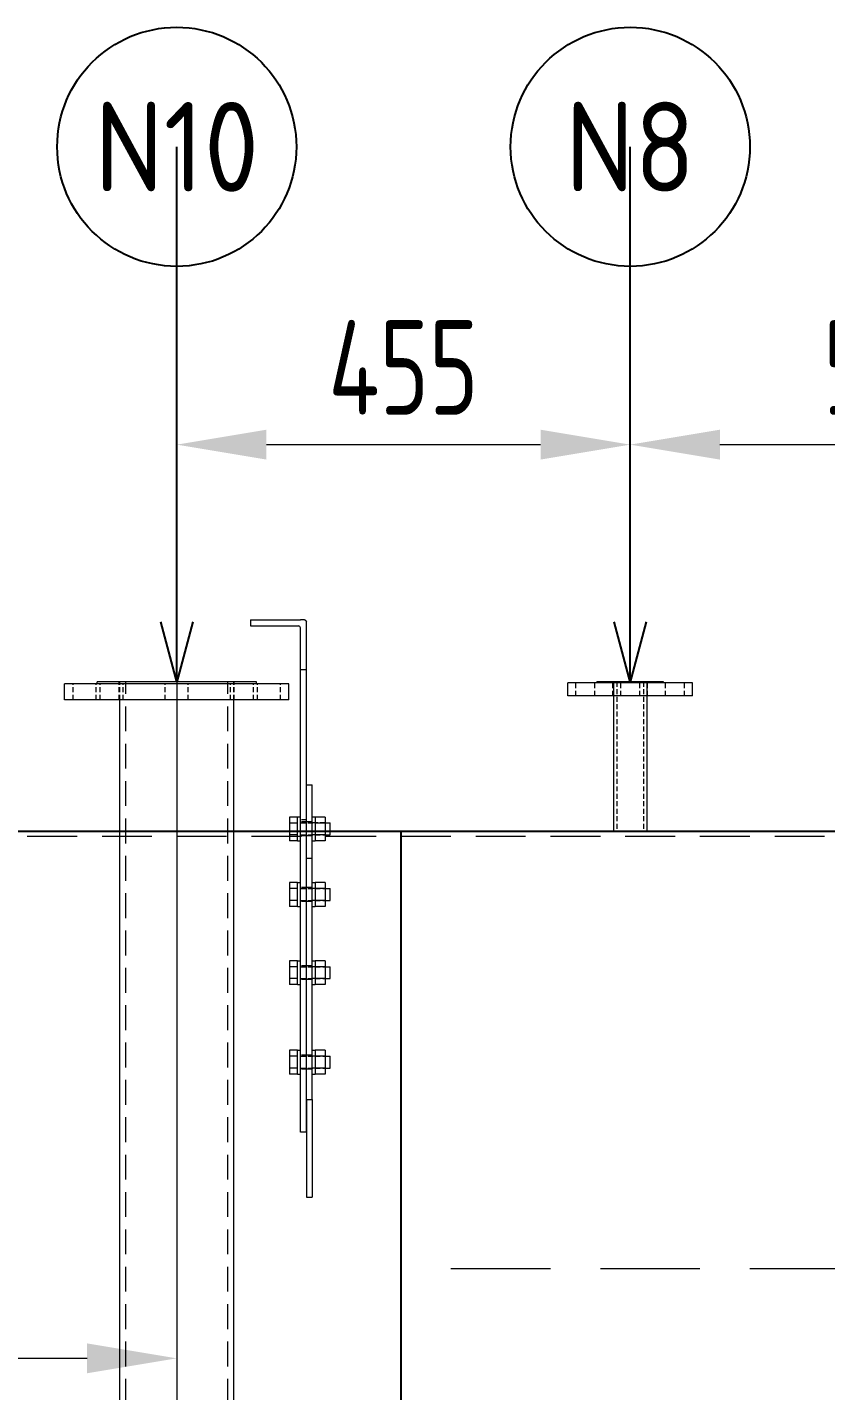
# Model space of a CAD drawing. Header units: millimetres. Extents: x -46397 to 283259, y -8690 to 23983.
# Drawn here: x 123407 to 124208, y 4397 to 5766 of the extents above; entities that cross this region are included whole.
import ezdxf
from ezdxf import colors
from ezdxf.entities.mleader import LeaderData, LeaderLine
from ezdxf.enums import TextEntityAlignment as Align
from ezdxf.math import Vec2, Vec3

# ---------------------------------------------------------------- set-up
doc = ezdxf.new("R2010")
doc.units = ezdxf.units.MM
for name, pattern in [('CENTER', [2, 1.25, -0.25, 0.25, -0.25]), ('HIDDEN', [0.375, 0.25, -0.125]), ('HIDDENX2', [0.75, 0.5, -0.25])]:
    doc.linetypes.add(name, pattern=pattern)
doc.layers.get('Defpoints').update_dxf_attribs({"lineweight": 0})
for name, color, linetype, lineweight in [('0-Dim', 7, 'Continuous', 0), ('CHUAN NET KHUAT', 4, 'HIDDEN', 0), ('DUONGCHINH', 7, 'Continuous', 25), ('DUONGTAM', 1, 'CENTER', 0), ('Long_AM_Visible', 30, 'Continuous', 25), ('PHANTOM 2', 8, 'Continuous', 0), ('Standard', 7, 'Continuous', 0)]:
    doc.layers.add(name, color=color, linetype=linetype, lineweight=lineweight)
doc.layers.add('flashshoot', color=7, linetype='Continuous')
doc.styles.add('GHI CHÚ 1', font='isocp_IV25.ttf', dxfattribs={"width": 0.8})
doc.styles.add('Long_Text', font='isocp.shx', dxfattribs={"width": 0.7})
doc.styles.get("Standard").update_dxf_attribs({"font": 'isocp.shx', "width": 0.8})
doc.dimstyles.new('1-30SCALE', dxfattribs={"dimtxt": 75, "dimasz": 75, "dimexe": 37.5, "dimexo": 30, "dimgap": 30, "dimtad": 1, "dimtoh": 1, "dimdec": 0, "dimdsep": 46, "dimtxsty": 'GHI CHÚ 1', "dimcen": 0.09, "dimclrd": 256, "dimclre": 256, "dimclrt": 2, "dimadec": 0, "dimazin": 0, "dimtfac": 1, "dimtdec": 0, "dimtofl": 0, "dimtmove": 0, "dimatfit": 3, "dimfxl": 1, "dimlwd": 0, "dimlwe": 0, "dimarcsym": 0})

# ---------------------------------------------------------------- blocks, each defined once
blk = doc.blocks.new('A$C46e65358')
at = {"color": 150, "linetype": 'Continuous', "lineweight": 0, "ltscale": 10, "extrusion": (2.28848e-17, 1, 0)}
for p, q in [((1387.5, 1138), (1162.5, 1138)), ((1162.5, 1122), (1162.5, 1138)), ((1355, 1140), (1195, 1140)), ((1195, 1138), (1195, 1140)), ((1355, 1138), (1355, 1140)), ((1387.5, 1122), (1387.5, 1138)), ((1387.5, 1122), (1162.5, 1122)), ((1217.9, -259.7), (1217.9, 1122)), ((1332.2, -259.7), (1332.2, 1122))]:
    blk.add_line(p, q, dxfattribs=at)
at = {"color": 1, "linetype": 'HIDDENX2', "lineweight": 0, "ltscale": 10, "extrusion": (2.28848e-17, 1, 0)}
for p, q in [((1171, 1122), (1171, 1138)), ((1194, 1122), (1194, 1138)), ((1198.1, 1122), (1198.1, 1138)), ((1217.3, 1122), (1217.3, 1140)), ((1217.9, 1122), (1217.9, 1140)), ((1221.1, 1122), (1221.1, 1138)), ((1263.5, 1122), (1263.5, 1138)), ((1286.5, 1122), (1286.5, 1138)), ((1328.9, 1122), (1328.9, 1138)), ((1332.2, 1122), (1332.2, 1140)), ((1332.7, 1122), (1332.7, 1140)), ((1351.9, 1122), (1351.9, 1138)), ((1356, 1122), (1356, 1138)), ((1379, 1122), (1379, 1138))]:
    blk.add_line(p, q, dxfattribs=at)
at = {"color": 1, "linetype": 'HIDDENX2', "lineweight": 0, "ltscale": 50, "extrusion": (2.28848e-17, 1, 0)}
for p, q in [((1223.9, -259.7), (1223.9, 1140)), ((1326.1, -259.7), (1326.1, 1140))]:
    blk.add_line(p, q, dxfattribs=at)
at = {"layer": 'DUONGTAM', "color": 1, "ltscale": 100, "extrusion": (2.28848e-17, 1, 0)}
blk.add_line((1275, 1140), (1275, -597), dxfattribs=at)
blk = doc.blocks.new('A$Cb6d5b212')
at = {"color": 2, "linetype": 'Continuous', "lineweight": 0, "ltscale": 10, "extrusion": (2.28848e-17, 1, 0)}
blk.add_line((1500, -990), (1500, 990), dxfattribs=at)
at = {"layer": 'CHUAN NET KHUAT', "color": 3, "linetype": 'HIDDENX2', "lineweight": 0, "ltscale": 100, "extrusion": (2.28848e-17, 1, 0)}
for p, q in [((0, 985), (1500, 985)), ((1500, 985), (3000, 985))]:
    blk.add_line(p, q, dxfattribs=at)
at = {"layer": 'CHUAN NET KHUAT', "color": 3, "linetype": 'HIDDENX2', "lineweight": 0, "ltscale": 200}
blk.add_line((3000, 550.6), (1500, 550.6), dxfattribs=at)
at = {"layer": 'DUONGCHINH', "color": 2, "ltscale": 10, "extrusion": (2.28848e-17, 1, 0)}
for p, q in [((0, 990), (1500, 990)), ((1500, 990), (3000, 990)), ((1500, -990), (1500, 990))]:
    blk.add_line(p, q, dxfattribs=at)
blk = doc.blocks.new('A$Cd98a78a3')
at = {"color": 7, "linetype": 'Continuous', "lineweight": 0, "ltscale": 10, "extrusion": (2.28848e-17, 1, 0)}
for p, q in [((1349, 1202), (1349, 1196)), ((1349, 1202), (1399, 1202)), ((1349, 1196), (1397, 1196)), ((1399, 1202), (1399, 1202)), ((1403, 1202), (1399, 1202)), ((1403, 1202), (1399, 1202)), ((1399, 1151.8), (1399, 1194)), ((1405, 1200), (1405, 1200)), ((1405, 1151.8), (1405, 1200)), ((1399, 688), (1399, 1151.8)), ((1405, 1151.8), (1399, 1151.8)), ((1405, 688), (1405, 1151.8)), ((1405, 1036.6), (1411, 1036.6)), ((1411, 720.7), (1411, 1036.6)), ((1388, 1004.2), (1388, 998.2)), ((1396, 1004.2), (1388, 1004.2)), ((1396, 980.3), (1396, 1004.3)), ((1396, 1004.3), (1399, 1004.3)), ((1411, 1004.3), (1414, 1004.3)), ((1414, 1004.3), (1414, 980.3)), ((1424, 1004.2), (1414, 1004.2)), ((1424, 1004.2), (1424, 998.2)), ((1388, 998.2), (1388, 986.3)), ((1396, 998.2), (1388, 998.2)), ((1388, 986.3), (1388, 980.3)), ((1396, 986.3), (1388, 986.3)), ((1424, 998.2), (1414, 998.2)), ((1424, 986.3), (1414, 986.3)), ((1424, 998.3), (1429, 998.3)), ((1424, 998.2), (1424, 986.3)), ((1424, 986.3), (1424, 980.3)), ((1424, 986.3), (1429, 986.3)), ((1429, 986.3), (1429, 998.3)), ((1396, 980.3), (1388, 980.3)), ((1396, 980.3), (1399, 980.3)), ((1411, 980.3), (1414, 980.3)), ((1424, 980.3), (1414, 980.3)), ((1388, 938.4), (1388, 932.4)), ((1396, 938.4), (1388, 938.4)), ((1388, 932.4), (1388, 920.4)), ((1396, 932.4), (1388, 932.4)), ((1396, 914.4), (1396, 938.4)), ((1396, 938.4), (1399, 938.4)), ((1411, 938.4), (1414, 938.4)), ((1424, 938.4), (1414, 938.4)), ((1414, 938.4), (1414, 914.4)), ((1424, 932.4), (1414, 932.4)), ((1424, 938.4), (1424, 932.4)), ((1424, 932.4), (1424, 920.4)), ((1424, 932.4), (1429, 932.4)), ((1429, 920.4), (1429, 932.4)), ((1388, 920.4), (1388, 914.4)), ((1396, 920.4), (1388, 920.4)), ((1424, 920.4), (1414, 920.4)), ((1424, 920.4), (1424, 914.4)), ((1424, 920.4), (1429, 920.4)), ((1396, 914.4), (1388, 914.4)), ((1396, 914.4), (1399, 914.4)), ((1411, 914.4), (1414, 914.4)), ((1424, 914.4), (1414, 914.4)), ((1388, 860), (1388, 854)), ((1396, 860), (1388, 860)), ((1388, 854), (1388, 842)), ((1396, 854), (1388, 854)), ((1396, 836), (1396, 860)), ((1396, 860), (1399, 860)), ((1411, 860), (1414, 860)), ((1424, 860), (1414, 860)), ((1414, 860), (1414, 836)), ((1424, 854), (1414, 854)), ((1424, 860), (1424, 854)), ((1424, 854), (1424, 842)), ((1424, 854), (1429, 854)), ((1429, 842), (1429, 854)), ((1388, 842), (1388, 836)), ((1396, 842), (1388, 842)), ((1396, 836), (1388, 836)), ((1396, 836), (1399, 836)), ((1411, 836), (1414, 836)), ((1424, 842), (1414, 842)), ((1424, 836), (1414, 836)), ((1424, 842), (1424, 836)), ((1424, 842), (1429, 842)), ((1388, 770.1), (1388, 764.1)), ((1396, 770.1), (1388, 770.1)), ((1396, 746.1), (1396, 770.1)), ((1396, 770.1), (1399, 770.1)), ((1411, 770.1), (1414, 770.1)), ((1424, 770.1), (1414, 770.1)), ((1414, 770.1), (1414, 746.1)), ((1424, 770.1), (1424, 764.1)), ((1388, 764.1), (1388, 752.2)), ((1396, 764.1), (1388, 764.1)), ((1424, 764.1), (1414, 764.1)), ((1424, 764.1), (1429, 764.1)), ((1424, 764.1), (1424, 752.2)), ((1429, 752.1), (1429, 764.1)), ((1388, 752.2), (1388, 746.2)), ((1396, 752.2), (1388, 752.2)), ((1396, 746.2), (1388, 746.2)), ((1396, 746.1), (1399, 746.1)), ((1411, 746.1), (1414, 746.1)), ((1424, 752.2), (1414, 752.2)), ((1424, 746.2), (1414, 746.2)), ((1424, 752.2), (1424, 746.2)), ((1424, 752.1), (1429, 752.1)), ((1405, 720.7), (1405, 622.7)), ((1405, 720.7), (1411, 720.7)), ((1411, 720.7), (1411, 622.7)), ((1405, 688), (1399, 688)), ((1405, 622.7), (1411, 622.7))]:
    blk.add_line(p, q, dxfattribs=at)
at = {"color": 4, "linetype": 'HIDDENX2', "lineweight": 0, "ltscale": 10, "extrusion": (2.28848e-17, 1, 0)}
for p, q in [((1405, 1001.5), (1399, 1001.5)), ((1405, 999.3), (1399, 999.3)), ((1411, 999.3), (1405, 999.3)), ((1399, 998.3), (1424, 998.3)), ((1399, 986.3), (1424, 986.3)), ((1424, 998.3), (1411, 998.3)), ((1424, 986.3), (1411, 986.3)), ((1405, 985.3), (1399, 985.3)), ((1411, 985.3), (1405, 985.3)), ((1405, 962.8), (1411, 962.8)), ((1405, 933.4), (1399, 933.4)), ((1399, 932.4), (1424, 932.4)), ((1411, 933.4), (1405, 933.4)), ((1424, 932.4), (1411, 932.4)), ((1399, 920.4), (1424, 920.4)), ((1405, 919.4), (1399, 919.4)), ((1411, 919.4), (1405, 919.4)), ((1424, 920.4), (1411, 920.4)), ((1405, 855), (1399, 855)), ((1399, 854), (1424, 854)), ((1411, 855), (1405, 855)), ((1424, 854), (1411, 854)), ((1399, 842), (1424, 842)), ((1405, 841), (1399, 841)), ((1411, 841), (1405, 841)), ((1424, 842), (1411, 842)), ((1405, 765.1), (1399, 765.1)), ((1399, 764.1), (1424, 764.1)), ((1411, 765.1), (1405, 765.1)), ((1424, 764.1), (1411, 764.1)), ((1399, 752.1), (1424, 752.1)), ((1405, 751.1), (1399, 751.1)), ((1411, 751.1), (1405, 751.1)), ((1424, 752.1), (1411, 752.1))]:
    blk.add_line(p, q, dxfattribs=at)
at = {"color": 7, "linetype": 'Continuous', "lineweight": 0, "ltscale": 10}
blk.add_arc((1397, 1194), 2, 0, 90, dxfattribs=at)
blk.add_ellipse((1403, 1200), major_axis=(-2, 0), ratio=0.999995, start_param=-3.141593, end_param=-1.570796, dxfattribs=at)
at = {"color": 7, "linetype": 'Continuous', "lineweight": 0, "ltscale": 10, "extrusion": (0, 0, -1)}
blk.add_ellipse((1403, 1200), major_axis=(0, 2), ratio=1, start_param=0, end_param=1.570796, dxfattribs=at)
blk = doc.blocks.new('WQU EUIQUWE QWEQWE')
at = {"color": 2, "linetype": 'Continuous', "lineweight": 0, "ltscale": 10, "extrusion": (-2.22045e-16, 1, 0)}
for p, q in [((6792.5, 1139), (6667.5, 1139)), ((6667.5, 1126), (6667.5, 1139)), ((6763.5, 1140), (6696.5, 1140)), ((6696.5, 1139), (6696.5, 1140)), ((6713.3, 1140), (6713.3, 990)), ((6746.7, 1140), (6746.7, 990)), ((6763.5, 1139), (6763.5, 1140)), ((6792.5, 1126), (6792.5, 1139)), ((6792.5, 1126), (6667.5, 1126)), ((6713.3, 990), (6746.7, 990))]:
    blk.add_line(p, q, dxfattribs=at)
at = {"color": 1, "linetype": 'HIDDENX2', "lineweight": 0, "ltscale": 10, "extrusion": (-2.22045e-16, 1, 0)}
for p, q in [((6675.5, 1126), (6675.5, 1139)), ((6694.5, 1126), (6694.5, 1139)), ((6712.7, 1126), (6712.7, 1140)), ((6716.7, 1140), (6716.7, 990)), ((6720.5, 1126), (6720.5, 1139)), ((6739.5, 1126), (6739.5, 1139)), ((6743.3, 1140), (6743.3, 990)), ((6747.2, 1126), (6747.2, 1140)), ((6765.5, 1126), (6765.5, 1139)), ((6784.5, 1126), (6784.5, 1139))]:
    blk.add_line(p, q, dxfattribs=at)
blk = doc.blocks.new('_TagCircle')
at = {"color": 0, "linetype": 'ByBlock', "lineweight": -2, "transparency": 16777216}
blk.add_circle((0, 0), 4, dxfattribs=at)
at = {"layer": 'Long_AM_Visible', "color": 0, "transparency": 16777216, "style": 'Long_Text'}
blk.add_attdef('TAGNUMBER', text='', height=3, dxfattribs=at).set_placement((0, -1.5), align=Align.CENTER)
blk = doc.blocks.new('_Open30')
at = {"color": 0, "linetype": 'ByBlock', "lineweight": -2}
for p, q in [((-1, 0.268), (0, 0)), ((0, 0), (-1, -0.268)), ((0, 0), (-1, 0))]:
    blk.add_line(p, q, dxfattribs=at)
blk = doc.blocks.new('*D501')
at = {"layer": 'Defpoints', "color": 0, "transparency": 16777216}
for p in [(124011.6, 5346.6), (123556.6, 5108.6, -1.5), (124011.6, 5108.6, -1.5)]:
    blk.add_point(p, dxfattribs=at)
at = {"layer": 'PHANTOM 2', "linetype": 'Continuous', "lineweight": 0, "transparency": 16777216}
for p, q in [((123556.6, 5138.6), (123556.6, 5376.6)), ((124011.6, 5138.6), (124011.6, 5376.6)), ((123646.6, 5346.6), (123921.6, 5346.6))]:
    blk.add_line(p, q, dxfattribs=at)
at = {"layer": 'PHANTOM 2', "transparency": 16777216}
for points in [[(123646.6, 5361.6), (123646.6, 5331.6), (123556.6, 5346.6)], [(123921.6, 5361.6), (123921.6, 5331.6), (124011.6, 5346.6)]]:
    blk.add_solid(points, dxfattribs=at)
at = {"layer": 'PHANTOM 2', "color": 2, "transparency": 16777216, "insert": (123784.1, 5424.1), "char_height": 95, "attachment_point": 5, "style": 'GHI CHÚ 1'}
blk.add_mtext('455', dxfattribs=at)
blk = doc.blocks.new('*D502')
at = {"layer": 'Defpoints', "color": 0, "transparency": 16777216}
for p in [(124546.6, 5346.6), (124011.6, 5108.6, -1.5), (124546.6, 5108.6, -1.5)]:
    blk.add_point(p, dxfattribs=at)
at = {"layer": 'PHANTOM 2', "linetype": 'Continuous', "lineweight": 0, "transparency": 16777216}
for p, q in [((124011.6, 5138.6), (124011.6, 5376.6)), ((124546.6, 5138.6), (124546.6, 5376.6)), ((124101.6, 5346.6), (124456.6, 5346.6))]:
    blk.add_line(p, q, dxfattribs=at)
at = {"layer": 'PHANTOM 2', "transparency": 16777216}
for points in [[(124101.6, 5361.6), (124101.6, 5331.6), (124011.6, 5346.6)], [(124456.6, 5361.6), (124456.6, 5331.6), (124546.6, 5346.6)]]:
    blk.add_solid(points, dxfattribs=at)
at = {"layer": 'PHANTOM 2', "color": 2, "transparency": 16777216, "insert": (124279.1, 5424.1), "char_height": 95, "attachment_point": 5, "style": 'GHI CHÚ 1'}
blk.add_mtext('535', dxfattribs=at)
blk = doc.blocks.new('*D512')
at = {"layer": 'Defpoints', "color": 0, "transparency": 16777216}
for p in [(122441.6, 5220.1, -1.5), (123556.6, 5108.6, -1.5), (123556.6, 4429.5)]:
    blk.add_point(p, dxfattribs=at)
at = {"layer": 'PHANTOM 2', "linetype": 'Continuous', "lineweight": 0, "transparency": 16777216}
for p, q in [((122441.6, 5190.1), (122441.6, 4399.5)), ((123556.6, 5078.6), (123556.6, 4399.5)), ((122531.6, 4429.5), (123466.6, 4429.5))]:
    blk.add_line(p, q, dxfattribs=at)
at = {"layer": 'PHANTOM 2', "transparency": 16777216}
for points in [[(122531.6, 4444.5), (122531.6, 4414.5), (122441.6, 4429.5)], [(123466.6, 4444.5), (123466.6, 4414.5), (123556.6, 4429.5)]]:
    blk.add_solid(points, dxfattribs=at)
at = {"layer": 'PHANTOM 2', "color": 2, "transparency": 16777216, "insert": (122999.1, 4507), "char_height": 95, "attachment_point": 5, "style": 'GHI CHÚ 1'}
blk.add_mtext('1115', dxfattribs=at)

msp = doc.modelspace()

# ---------------------------------------------------------------- block references
at = {"layer": 'flashshoot'}
msp.add_blockref('A$C46e65358', (122281.62, 3968.61, -1.5), dxfattribs=at)
at = {"layer": 'Standard'}
for name, p in [('WQU EUIQUWE QWEQWE', (117281.62, 3968.61, -1.5)), ('A$Cd98a78a3', (122281.62, 3968.61, -1.5)), ('A$Cb6d5b212', (122281.62, 3968.61, -1.5))]:
    msp.add_blockref(name, p, dxfattribs=at)

# ---------------------------------------------------------------- dimensions: what is measured, and where the dimension line sits
at = {"layer": 'PHANTOM 2'}
for base, p1, p2, picture, middle in [((124011.62, 5346.57), (123556.62, 5108.61, -1.5), (124011.62, 5108.61, -1.5), '*D501', (123784.12, 5424.07)), ((124546.62, 5346.57), (124011.62, 5108.61, -1.5), (124546.62, 5108.61, -1.5), '*D502', (124279.12, 5424.07)), ((123556.62, 4429.51), (122441.61, 5220.11, -1.5), (123556.62, 5108.61, -1.5), '*D512', (122999.11, 4507.01))]:
    dim = msp.add_linear_dim(base=base, p1=p1, p2=p2, dimstyle='1-30SCALE', override={"dimtxt": 95, "dimasz": 90, "dimexe": 30, "dimtmove": 1}, dxfattribs=at)
    dim.commit()
    dim.dimension.update_dxf_attribs({"geometry": picture, "text_midpoint": middle})

# ---------------------------------------------------------------- leaders
at = {"layer": '0-Dim', "color": 6}
ml = msp.add_multileader_block('Standard', dxfattribs=at)
ml.set_content('_TagCircle', color=6, scale=30)
ml.set_attribute('TAGNUMBER', 'N10', width=0)
ml.set_leader_properties(color=5)
ml.set_arrow_properties(name='OPEN30')
ml.build(insert=Vec2(0, 0))
ml.multileader.update_dxf_attribs({"has_dogleg": 0, "text_left_attachment_type": 6, "text_right_attachment_type": 6, "dogleg_length": 0.36, "arrow_head_size": 60, "block_connection_type": 1})
ctx = ml.context
ctx.base_point, ctx.char_height, ctx.arrow_head_size, ctx.landing_gap_size, ctx.plane_origin = Vec3(123556.62, 5645.53, -1.5), 56, 60, 1.4, Vec3(123906.24, 5496.25, -1.5)
ctx.left_attachment, ctx.right_attachment, ctx.attachment_type = 6, 6, 1
notes = []
notes.append((ctx, [(0, (1, 1, 0), (123556.98, 5645.53, -1.5), (-1, 0), 0.36, [(0, [(123556.62, 5108.61, -1.5)], 0, [])])]))
ctx.block.insert = Vec3(123556.62, 5645.53, -1.5)
ml = msp.add_multileader_block('Standard', dxfattribs=at)
ml.set_content('_TagCircle', color=6, scale=30)
ml.set_attribute('TAGNUMBER', 'N8', width=0)
ml.set_leader_properties(color=5)
ml.set_arrow_properties(name='OPEN30')
ml.build(insert=Vec2(0, 0))
ml.multileader.update_dxf_attribs({"has_dogleg": 0, "text_left_attachment_type": 6, "text_right_attachment_type": 6, "dogleg_length": 0.36, "arrow_head_size": 60, "block_connection_type": 1})
ctx = ml.context
ctx.base_point, ctx.char_height, ctx.arrow_head_size, ctx.landing_gap_size, ctx.plane_origin = Vec3(124011.62, 5645.53, -1.5), 56, 60, 1.4, Vec3(124361.24, 5496.25, -1.5)
ctx.left_attachment, ctx.right_attachment, ctx.attachment_type = 6, 6, 1
notes.append((ctx, [(0, (1, 1, 0), (124011.98, 5645.53, -1.5), (-1, 0), 0.36, [(0, [(124011.62, 5108.61, -1.5)], 0, [])])]))
ctx.block.insert = Vec3(124011.62, 5645.53, -1.5)
for ctx, leaders in notes:
    for number, flags, end, landing, length, lines in leaders:
        leader = LeaderData()
        leader.index, (leader.has_last_leader_line, leader.has_dogleg_vector, leader.attachment_direction) = number, flags
        leader.last_leader_point, leader.dogleg_vector, leader.dogleg_length = Vec3(end), Vec3(landing), length
        for number, points, colour, breaks in lines:
            line = LeaderLine()
            line.index, line.vertices, line.color, line.breaks = number, Vec3.list(points), colors.encode_raw_color(colour), breaks
            leader.lines.append(line)
        ctx.leaders.append(leader)

doc.saveas('drawing.dxf')
